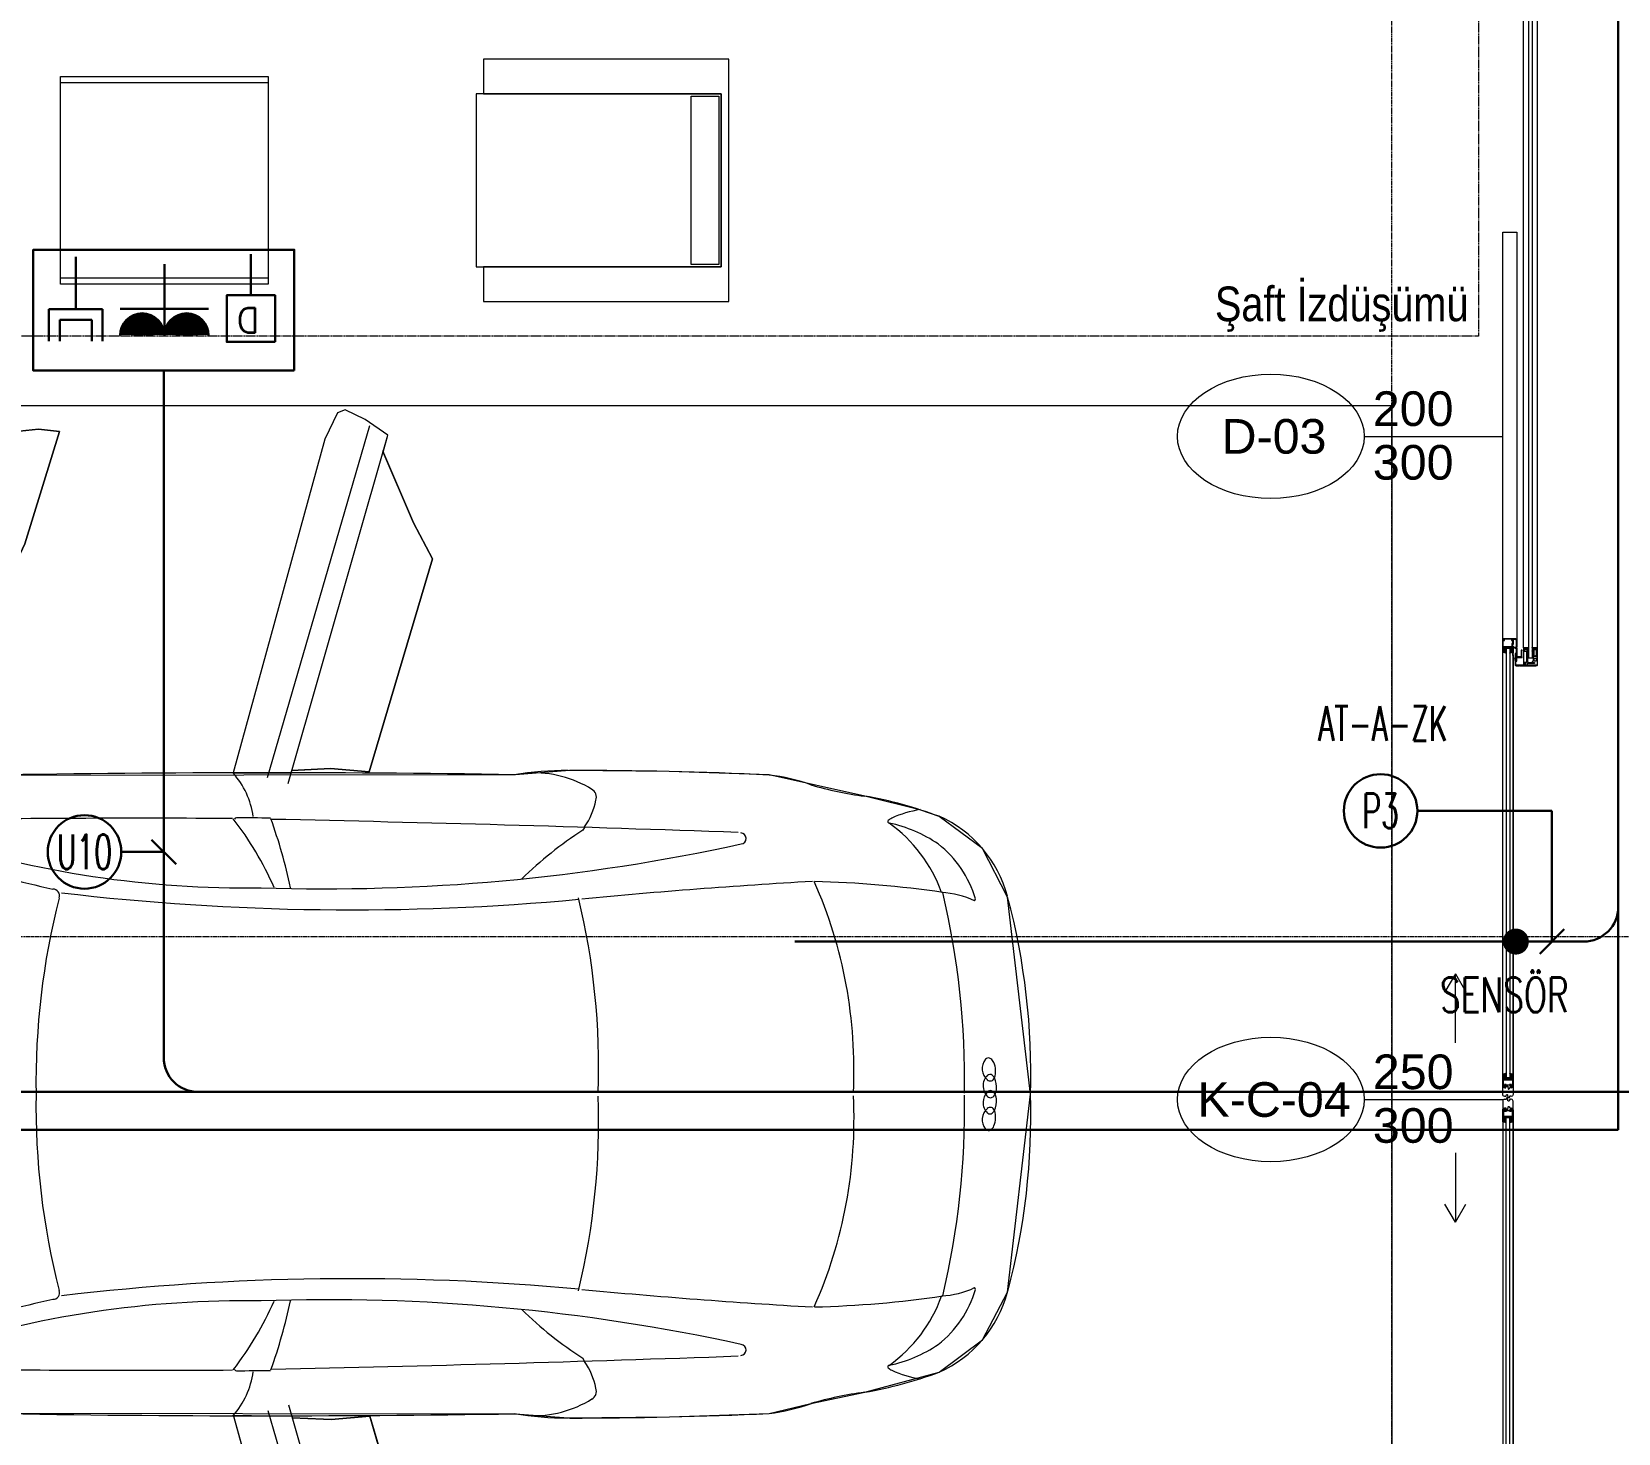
# Model space of a CAD drawing. Extents: x -1439 to 23780, y -1362 to 4476.
# Drawn here: x 1529.7 to 1987.9, y 1528.1 to 1932.9 of the extents above; entities that cross this region are included whole.
import ezdxf
from ezdxf.enums import TextEntityAlignment as Align

# ---------------------------------------------------------------- set-up
doc = ezdxf.new("R2010")
doc.units = 0
doc.header["$MEASUREMENT"] = 0
for name, pattern in [('Audi$0$DASHDOT2', [0.5, 0.25, -0.125, 0, -0.125]), ('Audi$0$DOT2', [0.125, 0, -0.125]), ('Audi$0$HIDDEN', [0.375, 0.25, -0.125])]:
    doc.linetypes.add(name, pattern=pattern)
doc.layers.get('0').update_dxf_attribs({"color": 9, "lineweight": 9})
for name, color, linetype, lineweight in [('0 @ 1', 9, 'Continuous', 9), ('Audi$0$04', 8, 'Continuous', 9), ('Audi$0$05', 8, 'Continuous', 9), ('Audi$0$06D', 8, 'Continuous', 9), ('Audi$0$10', 8, 'Continuous', 9), ('Audi$0$15', 8, 'Continuous', 9), ('Audi$0$20', 8, 'Audi$0$DOT2', 9), ('Audi$0$21', 8, 'Continuous', 9), ('Audi$0$22', 8, 'Continuous', 9), ('Audi$0$24', 8, 'Audi$0$DASHDOT2', 9), ('Audi$0$35', 8, 'Continuous', 9), ('E-1x8 W ACİL ÇIKIŞ ARMATÜRÜ (TİP1)', 7, 'Continuous', 30), ('E-DATA BAGLATI UCU', 7, 'Continuous', 30), ('E-DATA PRİZİ (RJ45)', 7, 'Continuous', 30), ('E-KABLO', 7, 'Continuous', 30), ('E-LINYE', 7, 'Continuous', 30), ('E-TV PRİZİ', 7, 'Continuous', 30), ('E-YAZI', 7, 'Continuous', 30), ('E-ÇİFTLİ UPS PRİZ', 7, 'Continuous', 30)]:
    doc.layers.add(name, color=color, linetype=linetype, lineweight=lineweight)
doc.styles.add('Audi$0$Arial', font='arial.ttf', dxfattribs={"height": 2.5})
doc.styles.add('Audi$0$MuuM_TEXT-STANDART', font='ARIALN.TTF')
doc.styles.add('E-YAZI', font='txttw.shx')
pattern_1 = [(225, (-604.72494, -2171.82614), (-0.0883883476, 0.0883883476), []), (135, (-604.72494, -2171.82614), (0.0883883476, 0.0883883476), [])]

# ---------------------------------------------------------------- blocks, each defined once
blk = doc.blocks.new('Audi$0$p-audi_koltuk1')
for points in [[(60, -70.8), (70, -70.8), (70, 0), (0, 0), (0, -70.8), (10, -70.8), (10, -2.2), (60, -2.2), (60, -70.8)], [(10, -73), (60, -73), (60, -2.2), (10, -2.2), (10, -73)], [(59.3, -10.9), (10.7, -10.9), (10.7, -2.9), (59.3, -2.9), (59.3, -10.9)]]:
    blk.add_lwpolyline(points, close=True)
blk = doc.blocks.new('Audi$0$p-audi-lounge_sehpa1')
for points in [[(0, 60), (60, 60), (60, 0), (0, 0)], [(1.76, 60), (58.24, 60), (58.24, 0), (1.76, 0)]]:
    blk.add_lwpolyline(points, close=True)
blk = doc.blocks.new('Audi$0$0_doorno')
blk.add_lwpolyline([(4.5, 0), (12.5, 0)])
blk.add_ellipse((-0.891, 0), major_axis=(-5.391, 0), ratio=0.666667)
at = {"style": 'Audi$0$Arial'}
blk.add_attdef('YUKSEKLIK', text='', height=2, dxfattribs=at).set_placement((5, 12.3), align=Align.TOP_LEFT)
blk.add_attdef('KAPINO', text='', height=2, dxfattribs=at).set_placement((0, 0), align=Align.MIDDLE)
blk.add_attdef('GENISLIK', text='', height=2, dxfattribs=at).set_placement((5, -3.789), align=Align.BOTTOM_LEFT)
blk = doc.blocks.new('Audi$0$Group-321-1')
at = {"lineweight": 0}
for p, q in [((384783.0404, 69371.037), (384783.0455, 69371.0295)), ((384784.4115, 69370.3332), (384784.4025, 69370.333))]:
    blk.add_line(p, q, dxfattribs=at)
blk.add_lwpolyline([(384783.7337, 69368.6844), (384784.4562, 69370.087), (384784.5363, 69370.2162), (384784.6671, 69370.4777), (384784.7897, 69370.7386), (384784.8195, 69370.8587), (384784.8615, 69371.012), (384784.9078, 69371.2302), (384784.8821, 69371.3838), (384784.7923, 69371.511), (384784.3139, 69371.8312), (384783.7777, 69372.0326), (384783.6197, 69372.0318), (384783.48, 69371.9631), (384783.4374, 69371.9222), (384783.3299, 69371.7988), (384783.1493, 69371.5806), (384783.0089, 69371.3289), (384782.8745, 69371.074), (384782.8143, 69370.9298), (384782.099, 69369.5315)], dxfattribs=at)
for centre, radius, start, end in [((384783.7002, 69371.6914), 0.3498, 77.5866, 129.0276), ((384783.3657, 69370.1215), 1.955, 60.966, 77.834), ((384784.32, 69371.0452), 1.2443, 132.4655, 142.7244), ((384783.6803, 69371.6404), 0.3125, 79.0353, 114.6797), ((384783.7203, 69371.8273), 0.2984, 161.3049, 177.7436), ((384783.7432, 69371.5713), 0.4025, 118.72, 140.7848), ((384783.8912, 69371.7489), 0.2436, 127.2849, 150.4821), ((384783.7369, 69371.9408), 0.00701, 14.3074, 65.7877), ((384783.624, 69371.4545), 0.4181, 82.5082, 117.4781), ((384786.16, 69370.0997), 3.0479, 144.4513, 151.4415), ((384783.1339, 69369.6371), 2.3005, 61.7007, 76.2646), ((384783.5084, 69371.8411), 0.0862, 181.346, 189.6397), ((384783.4275, 69371.8281), 0.00442, 198.8504, 328.8627), ((384783.4781, 69370.0639), 1.955, 47.8221, 64.6901), ((384782.5383, 69372.3373), 0.9575, 316.2186, 325.7418), ((384784.1759, 69371.7659), 0.0116, 115.4859, 202.8384), ((384784.1827, 69371.7527), 0.0264, 86.2513, 116.6), ((384784.1802, 69371.7174), 0.0619, 44.0406, 86.0686), ((384784.2048, 69371.7798), 0.0437, 204.9366, 291.601), ((384784.219, 69371.7483), 0.0101, 111.9283, 196.7629), ((384784.245, 69371.7546), 0.0368, 193.5155, 249.2754), ((384784.2267, 69371.7313), 0.0287, 93.4709, 113.7003), ((384784.2157, 69371.751), 0.0129, 292.515, 43.913), ((384784.2218, 69371.692), 0.0681, 58.3409, 87.3083), ((384784.2513, 69371.7608), 0.045, 244.6107, 282.6822), ((384784.2665, 69371.7271), 0.0153, 157.3959, 204.4647), ((384784.264, 69371.7268), 0.0131, 105.2381, 152.0925), ((384784.2938, 69371.739), 0.045, 202.974, 241.0454), ((384784.2396, 69371.7211), 0.0339, 22.2897, 58.1662), ((384784.2575, 69371.7317), 0.0153, 281.1914, 328.2602), ((384784.2684, 69371.7064), 0.0339, 67.4899, 103.3665), ((384784.2588, 69371.7295), 0.0131, 333.5636, 20.4181), ((384784.2551, 69371.6749), 0.0681, 38.3479, 67.3152), ((384783.6081, 69371.2726), 0.5525, 133.0237, 146.1228), ((384784.2924, 69371.7303), 0.0368, 236.3807, 292.1406), ((384784.3065, 69371.7044), 0.0129, 81.7431, 193.1412), ((384784.3363, 69371.7123), 0.0437, 194.0551, 280.7195), ((384784.3025, 69371.7054), 0.0101, 288.8932, 13.7278), ((384784.2842, 69371.7018), 0.0287, 11.9558, 32.1852), ((384784.2999, 69371.6559), 0.0619, 39.5875, 81.6156), ((384784.3419, 69371.6807), 0.0116, 282.8177, 10.1702), ((384784.3272, 69371.6786), 0.0264, 9.0561, 39.4048), ((384783.2195, 69369.5931), 2.3005, 49.3915, 63.9554), ((384793.5272, 69365.622), 11.9668, 150.13727, 152.89723), ((384800.1056, 69364.1963), 18.1799, 156.13496, 158.24111), ((384783.405, 69370.2154), 1.343, 60.0174, 86.688), ((384784.5586, 69371.2508), 0.3498, 356.6286, 48.0695), ((384865.0479, 69325.7189), 93.6961, 150.803073, 151.627747), ((384777.8715, 69372.8535), 5.6052, 330.8944, 345.1644), ((384783.2749, 69371.4236), 0.0159, 339.0039, 150.3983), ((384784.4941, 69371.4395), 0.2436, 335.1741, 358.3712), ((384784.7399, 69371.4259), 0.00701, 59.8685, 111.3487), ((384784.5288, 69371.2049), 0.3125, 10.9765, 46.6208), ((384783.5314, 69370.1506), 1.343, 38.9682, 65.6387), ((384781.8315, 69372.3216), 3.0479, 334.2146, 341.2049), ((384784.4106, 69371.0507), 0.4181, 8.178, 43.1479), ((384784.436, 69371.2157), 0.4025, 344.8714, 6.9361), ((384783.6723, 69371.3777), 1.2443, 342.9317, 353.1906), ((384784.6574, 69371.3463), 0.2984, 307.9125, 324.3512), ((384783.1168, 69370.8333), 0.3186, 120.9729, 155.4756), ((384782.9706, 69371.0742), 0.0369, 91.8, 120.3439), ((384782.963, 69371.0791), 0.0326, 45.4864, 78.5544), ((384782.8486, 69370.9332), 0.2179, 28.7618, 50.9848), ((384784.8286, 69371.1089), 0.00442, 156.7934, 286.8057), ((384784.7921, 69371.1821), 0.0862, 296.0164, 304.3102), ((384783.7734, 69370.6126), 1.0105, 153.0695, 161.9186), ((384784.1506, 69371.1377), 1.1104, 185.593, 197.2706), ((384768.9056, 69380.2116), 18.1799, 327.41502, 329.52117), ((384785.7608, 69370.6832), 0.9575, 159.9143, 169.4376), ((384822.9409, 69349.5203), 45.4809, 151.91783, 153.89663), ((384776.6075, 69373.5829), 7.1236, 326.0794, 338.11644), ((384782.7341, 69368.9325), 2.0531, 60.6822, 76.5032), ((384784.272, 69370.9318), 0.5525, 339.5333, 352.6324), ((384788.9005, 69367.1922), 5.6052, 140.4918, 154.7617), ((384784.589, 69370.7491), 0.0159, 335.2578, 146.6522), ((384782.8801, 69368.8575), 2.0531, 49.1529, 64.974), ((384699.7855, 69410.5499), 93.6961, 334.028379, 334.853054), ((384773.8988, 69375.6976), 11.9668, 332.7589, 335.51885), ((384790.2301, 69366.5903), 7.1236, 147.53968, 159.57673), ((384783.8462, 69371.294), 1.1104, 288.3855, 300.0631), ((384784.4389, 69370.1168), 0.2179, 74.6714, 96.8944), ((384784.2014, 69370.2765), 0.3186, 330.1806, 4.6832), ((384784.4908, 69370.2948), 0.0326, 47.1018, 80.1697), ((384784.4824, 69370.2982), 0.0369, 5.3122, 33.8561), ((384782.4965, 69369.975), 0.2388, 70.6349, 104.3906), ((384825.273, 69347.607), 48.3027, 152.0551, 152.17195), ((384782.4028, 69368.6925), 1.5636, 74.9854, 82.5895), ((384783.6393, 69370.6814), 1.0105, 323.7375, 332.5866), ((384782.7293, 69369.2079), 0.9545, 86.6279, 100.516), ((384821.1879, 69350.0129), 43.565, 152.47687, 153.59071), ((384780.1046, 69371.4451), 2.9727, 314.8855, 333.6766), ((384782.5618, 69370.1533), 0.00585, 151.7805, 223.8989), ((384743.6698, 69390.211), 45.4809, 331.7595, 333.7383), ((384783.1066, 69369.0142), 0.9545, 25.1401, 39.0282), ((384782.8782, 69368.4484), 1.5636, 43.0666, 50.6707), ((384678.7517, 69458.2208), 136.4506, 319.252602, 319.492588), ((384782.5149, 69369.582), 0.0186, 41.3859, 155.3161), ((384783.958, 69371.212), 2.1585, 228.5422, 243.7224), ((384786.4545, 69368.1856), 2.9727, 151.9795, 170.7706), ((384740.7557, 69390.9906), 48.3027, 333.48418, 333.60103), ((384783.8657, 69369.2721), 0.2388, 21.2655, 55.0212), ((384745.0919, 69389.0738), 43.565, 332.06542, 333.17925), ((384783.9724, 69369.4292), 0.00585, 261.7572, 333.8756), ((384784.0189, 69371.1807), 2.1585, 241.9337, 257.114), ((384783.5356, 69369.0581), 0.0186, 330.34, 84.2703), ((384916.0429, 69336.4165), 136.4506, 166.163538, 166.403525)]:
    blk.add_arc(centre, radius, start, end, dxfattribs=at)
blk = doc.blocks.new('Audi$0$Group-322-1')
for p, q in [((384781.331, 69370.2105), (384781.2966, 69370.1597)), ((384781.5743, 69369.9737), (384781.331, 69370.2105)), ((384781.2966, 69370.1597), (384781.2703, 69370.0916)), ((384781.2703, 69370.0916), (384781.2557, 69370.0172)), ((384781.2352, 69370.0373), (384781.1991, 69370.0045)), ((384781.2557, 69370.0172), (384781.2352, 69370.0373)), ((384781.1991, 69370.0045), (384781.1619, 69369.9731)), ((384781.784, 69369.4706), (384781.1997, 69370.004)), ((384781.9623, 69369.3941), (384781.2557, 69370.0169)), ((384781.2557, 69370.0169), (384781.2754, 69369.9991)), ((384781.1619, 69369.9731), (384781.1407, 69369.9383)), ((384781.1407, 69369.9383), (384781.6919, 69369.4347)), ((384781.6545, 69369.8691), (384781.5743, 69369.9737)), ((384781.7823, 69369.6607), (384781.6545, 69369.8691)), ((384781.9441, 69369.4245), (384781.7823, 69369.6607)), ((384781.6228, 69369.4109), (384781.7921, 69369.4695)), ((384781.7921, 69369.4695), (384781.8013, 69369.4647)), ((384781.8013, 69369.4647), (384781.8317, 69369.4193)), ((384781.8241, 69369.4453), (384781.8377, 69369.4563)), ((384781.8377, 69369.4563), (384781.862, 69369.4435)), ((384781.862, 69369.4435), (384781.8993, 69369.4183)), ((384781.6183, 69369.395), (384781.6228, 69369.4109)), ((384781.6494, 69369.3621), (384781.6183, 69369.395)), ((384781.7937, 69369.3845), (384781.6889, 69369.3595)), ((384781.8226, 69369.3912), (384781.7937, 69369.3845)), ((384781.8894, 69369.3631), (384781.8226, 69369.3912)), ((384781.8317, 69369.4193), (384781.8727, 69369.4049)), ((384781.8993, 69369.4183), (384781.9205, 69369.3851)), ((384781.9205, 69369.3851), (384781.9175, 69369.372)), ((384781.9863, 69369.3597), (384781.9441, 69369.4245)), ((384781.6889, 69369.3595), (384781.6494, 69369.3621)), ((384781.7664, 69369.3807), (384781.9464, 69369.2177)), ((384781.9084, 69369.3622), (384781.8894, 69369.3631)), ((384781.9175, 69369.372), (384781.9084, 69369.3622)), ((384781.9692, 69369.3081), (384781.9114, 69369.3606)), ((384781.97, 69369.3257), (384781.9863, 69369.3597)), ((384781.9978, 69369.329), (384781.9767, 69369.3483)), ((384781.9625, 69369.2298), (384782.008, 69369.3088)), ((384781.9659, 69369.2362), (384781.97, 69369.3257)), ((384782.008, 69369.3088), (384781.9978, 69369.329))]:
    blk.add_line(p, q)
blk.add_lwpolyline([(384781.331, 69370.2105), (384781.5743, 69369.9737), (384781.6545, 69369.8691), (384781.7823, 69369.6607), (384781.9441, 69369.4245), (384781.9863, 69369.3597), (384781.9796, 69369.3457), (384781.9978, 69369.329), (384782.008, 69369.3088), (384781.9659, 69369.2362), (384781.9464, 69369.2177), (384781.7687, 69369.3785), (384781.6889, 69369.3595), (384781.6494, 69369.3621), (384781.6183, 69369.395), (384781.6228, 69369.4109), (384781.6919, 69369.4347), (384781.1407, 69369.9383), (384781.1619, 69369.9731), (384781.1991, 69370.0045), (384781.2352, 69370.0373), (384781.2557, 69370.0169), (384781.2703, 69370.0916), (384781.2966, 69370.1597)], close=True)
blk = doc.blocks.new('Audi$0$Group-323-1')
for p, q in [((384784.0265, 69368.5095), (384784.2703, 69368.527)), ((384784.2703, 69368.527), (384784.4021, 69368.5228)), ((384784.4021, 69368.5228), (384784.7363, 69368.4631)), ((384783.5713, 69368.4048), (384783.609, 69368.4878)), ((384783.609, 69368.4878), (384783.6313, 69368.4913)), ((384783.6313, 69368.4913), (384783.6593, 69368.4854)), ((384783.6449, 69368.4667), (384783.663, 69368.4998)), ((384783.663, 69368.4998), (384783.7403, 69368.5033)), ((384783.7049, 69368.5004), (384784.6228, 69368.2891)), ((384783.7403, 69368.5033), (384784.0265, 69368.5095)), ((384783.5745, 69368.4113), (384783.6449, 69368.4667)), ((384783.631, 69368.4558), (384783.7074, 69368.4395)), ((384783.7131, 69368.4511), (384783.7105, 69368.438)), ((384783.7105, 69368.438), (384783.7223, 69368.4231)), ((384783.7219, 69368.4612), (384783.7131, 69368.4511)), ((384783.7613, 69368.4632), (384783.7219, 69368.4612)), ((384783.7223, 69368.4231), (384783.784, 69368.3851)), ((384783.8035, 69368.4477), (384783.7613, 69368.4632)), ((384783.8016, 69368.4089), (384783.766, 69368.4339)), ((384783.8281, 69368.4354), (384783.8035, 69368.4477)), ((384783.8271, 69368.4179), (384783.8281, 69368.4354)), ((384784.7363, 69368.4631), (384784.715, 69368.4056)), ((384783.8082, 69368.3333), (384783.5708, 69368.3847)), ((384783.784, 69368.3851), (384783.7954, 69368.3578)), ((384783.8561, 69368.4106), (384783.8016, 69368.4089)), ((384783.8654, 69368.406), (384783.8561, 69368.4106)), ((384783.9165, 69368.2343), (384783.8654, 69368.406)), ((384783.871, 69368.4001), (384784.645, 69368.2361)), ((384784.715, 69368.4056), (384784.6751, 69368.3445)), ((384783.7954, 69368.3578), (384783.8361, 69368.258)), ((384784.6751, 69368.3445), (384784.6231, 69368.2893)), ((384784.626, 69368.1499), (384783.8955, 69368.3044)), ((384784.6228, 69368.2891), (384784.5969, 69368.2948)), ((384784.6231, 69368.2893), (384784.6514, 69368.2844)), ((384784.6514, 69368.2844), (384784.6458, 69368.2359)), ((384783.8361, 69368.258), (384783.8613, 69368.2275)), ((384783.8613, 69368.2275), (384783.9062, 69368.2214)), ((384783.9062, 69368.2214), (384783.9165, 69368.2343)), ((384784.6458, 69368.2359), (384784.642, 69368.1874)), ((384784.642, 69368.1874), (384784.626, 69368.1499))]:
    blk.add_line(p, q)
blk.add_lwpolyline([(384783.6295, 69368.491), (384783.6556, 69368.4862), (384783.663, 69368.4998), (384784.0265, 69368.5095), (384784.2703, 69368.527), (384784.4021, 69368.5228), (384784.7363, 69368.4631), (384784.715, 69368.4056), (384784.6751, 69368.3445), (384784.6228, 69368.2891), (384784.6514, 69368.2844), (384784.642, 69368.1874), (384784.626, 69368.1499), (384783.8955, 69368.3044), (384783.9165, 69368.2343), (384783.9062, 69368.2214), (384783.8613, 69368.2275), (384783.8361, 69368.258), (384783.8051, 69368.334), (384783.5708, 69368.3847)], close=True)
blk = doc.blocks.new('Audi$0$Group-324-1')
for p, q in [((384781.7733, 69371.0498), (384781.7031, 69371.0121)), ((384782.5366, 69370.3335), (384781.7733, 69371.0498)), ((384781.7031, 69371.0121), (384781.6524, 69370.9735)), ((384782.4941, 69370.2883), (384781.7252, 69371.016)), ((384781.8057, 69371.015), (384782.0321, 69370.9999)), ((384782.0321, 69370.9999), (384782.1497, 69371.0007)), ((384782.1497, 69371.0007), (384782.6141, 69370.5571)), ((384781.6524, 69370.9735), (384781.6499, 69370.9499)), ((384781.6499, 69370.9499), (384781.7011, 69370.8824)), ((384781.7011, 69370.8824), (384782.4371, 69370.2063)), ((384782.6141, 69370.5571), (384782.5545, 69370.4624)), ((384782.5545, 69370.4624), (384782.5076, 69370.3596))]:
    blk.add_line(p, q)
blk.add_lwpolyline([(384782.6141, 69370.5571), (384782.1497, 69371.0007), (384782.0321, 69370.9999), (384781.8107, 69371.0146), (384781.7733, 69371.0498), (384781.7031, 69371.0121), (384781.6524, 69370.9735), (384781.6499, 69370.9499), (384781.7011, 69370.8824), (384782.4371, 69370.2063), (384782.5131, 69370.3555), (384782.5079, 69370.3604), (384782.5545, 69370.4624)], close=True)
blk = doc.blocks.new('Audi$0$Group-325-1')
for p, q in [((384784.2699, 69369.7089), (384784.2277, 69369.6053)), ((384784.901, 69369.5901), (384784.2699, 69369.7089)), ((384784.2277, 69369.6053), (384784.1715, 69369.5072)), ((384784.9688, 69369.494), (384784.901, 69369.5901)), ((384784.1334, 69369.5156), (384785.1602, 69369.3127)), ((384785.1131, 69369.3188), (384784.9688, 69369.494)), ((384784.1214, 69369.4547), (384785.1608, 69369.254)), ((384785.0663, 69369.1565), (384784.0879, 69369.3606)), ((384785.1602, 69369.3127), (384785.1706, 69369.2337)), ((384785.1706, 69369.2337), (384785.1687, 69369.1701)), ((384785.151, 69369.1543), (384785.0663, 69369.1565)), ((384785.1687, 69369.1701), (384785.151, 69369.1543))]:
    blk.add_line(p, q)
blk.add_lwpolyline([(384784.2699, 69369.7089), (384784.901, 69369.5901), (384784.9688, 69369.494), (384785.1099, 69369.3227), (384785.1602, 69369.3127), (384785.1706, 69369.2337), (384785.1687, 69369.1701), (384785.151, 69369.1543), (384785.0663, 69369.1565), (384784.0879, 69369.3606), (384784.1366, 69369.4517), (384784.166, 69369.5091), (384784.1719, 69369.508), (384784.2277, 69369.6053)], close=True)
blk = doc.blocks.new('Audi$0$p-audi_arac')
at = {"layer": 'Audi$0$06D', "lineweight": 0, "flags": 128}
blk.add_lwpolyline([(695.6, 0.8), (-4.4, 0.8), (-4.4, 400.8), (695.6, 400.8)], close=True, dxfattribs=at)
at = {"xscale": 99.99999999999999, "yscale": 99.99999999999999, "zscale": 99.99999999999999, "rotation": 117.1763778173342}
for name in ['Audi$0$Group-321-1', 'Audi$0$Group-323-1', 'Audi$0$Group-325-1', 'Audi$0$Group-324-1', 'Audi$0$Group-322-1']:
    blk.add_blockref(name, (23745751.03, -31061967.79), dxfattribs=at)
blk = doc.blocks.new('Audi$0$P-AKS_AUDI')
at = {"layer": 'Audi$0$21', "linetype": 'Audi$0$DASHDOT2'}
blk.add_lwpolyline([(-3832.02, -1113.38), (266.92, -1113.38)], dxfattribs=at)
at = {"layer": 'Audi$0$24'}
blk.add_lwpolyline([(-2800, -2590), (-2800, 1250)], dxfattribs=at)
blk = doc.blocks.new('Audi$0$p-strahle-alüminyumdoğramaprofili')
at = {"layer": 'Audi$0$10'}
h = blk.add_hatch(dxfattribs=at)
h.set_pattern_fill('NET', color=256, angle=315, style=0)
h.set_pattern_definition(pattern_1)
h.paths.add_polyline_path([(-4.62, 2.65), (-4.68, 2.65), (-4.72, 2.75), (-4.72, 2.8), (-4.69, 2.8), (-4.69, 2.92), (-4.98, 2.92), (-4.98, 2.8), (-4.95, 2.8), (-4.99, 2.65), (-5.08, 2.66), (-5.25, 2.28), (-5.14, 2.28), (-5.14, 2.33), (-4.98, 2.52, 0.2599), (-4.9, 2.28), (-4.66, 2.28, 0.382682)])
h.paths.add_polyline_path([(-4.86, 2.52), (-4.67, 2.52, -2.16717)], flags=16)
h = blk.add_hatch(dxfattribs=at)
h.set_pattern_fill('NET', color=256, angle=315, style=0)
h.set_pattern_definition(pattern_1)
h.paths.add_polyline_path([(-4.62, 0.88), (-4.68, 0.88), (-4.72, 0.77), (-4.72, 0.73), (-4.69, 0.73), (-4.69, 0.6), (-4.98, 0.6), (-4.98, 0.73), (-4.95, 0.73), (-4.99, 0.88), (-5.08, 0.87), (-5.25, 1.24), (-5.14, 1.24), (-5.14, 1.2), (-4.98, 1.01, -0.2599), (-4.9, 1.24), (-4.66, 1.24, -0.382682)])
h.paths.add_polyline_path([(-4.86, 1), (-4.67, 1, 2.16717)], flags=16)
h = blk.add_hatch(dxfattribs=at)
h.set_pattern_fill('NET', color=256, angle=315, style=0)
h.set_pattern_definition([(225, (-608.45214, -2173.53612), (-0.0883883476, 0.0883883476), []), (135, (-608.45214, -2173.53612), (0.0883883476, 0.0883883476), [])])
h.paths.add_polyline_path([(-3.45, 2.28), (-3.45, 2.57), (-4.49, 2.57), (-4.49, 2.28)])
h = blk.add_hatch(dxfattribs=at)
h.set_pattern_fill('NET', color=256, angle=315, style=0)
h.set_pattern_definition([(225, (-608.45214, -2180.04526), (-0.0883883476, 0.0883883476), []), (135, (-608.45214, -2180.04526), (0.0883883476, 0.0883883476), [])])
h.paths.add_polyline_path([(-3.45, 0.93), (-3.45, 1.24), (-4.49, 1.24), (-4.49, 0.93)])
h = blk.add_hatch(dxfattribs=at)
h.set_pattern_fill('NET', color=256, angle=315, style=0)
h.set_pattern_definition([(225, (-629.50454, -2177.58922), (-0.0883883476, 0.0883883476), []), (135, (-629.50454, -2177.58922), (0.0883883476, 0.0883883476), [])])
h.paths.add_polyline_path([(0, 0.68), (0, 1.75), (-0.18, 1.75), (-0.18, 0.68)])
for points in [[(-5.08, 2.66), (-5.25, 2.28)], [(-5.09, 0.88), (-5.25, 1.24)], [(-4.98, 2.52), (-5.14, 2.33), (-5.14, 2.28)], [(-4.98, 1.01), (-5.14, 1.2), (-5.14, 1.24)], [(-4.92, 3.6), (-4.92, 3.16), (-4.61, 3.16), (-4.61, 2.87), (-4.52, 2.87), (-4.62, 2.65), (-4.68, 2.65), (-4.72, 2.75), (-4.72, 2.8), (-4.69, 2.8), (-4.69, 3.05), (-4.98, 3.05), (-4.98, 2.8), (-4.95, 2.8), (-4.99, 2.65), (-5.08, 2.66), (-5.07, 3.76), (-0.11, 3.76)], [(-4.69, 2.92), (-4.98, 2.92)], [(-4.71, 0.6), (-4.98, 0.6)], [(-2.83, 0.2), (-2.67, 0.2), (-2.67, -0.04), (-4.87, -0.04), (-4.87, 0.19), (-4.57, 0.19), (-4.57, 0.73), (-2.67, 0.73)], [(-4.52, 2.87), (-4.49, 2.87), (-4.49, 2.26)], [(-4.49, 0.93), (-4.49, 0.93), (-4.49, 1.26)], [(-3.45, 2.26), (-3.45, 2.57)], [(-3.45, 1.26), (-3.45, 0.93)], [(-2.08, 0.93), (-2.08, 2.57)], [(-0.18, 0.68), (0, 0.68), (0, 1.75)], [(-0.18, 1.75), (0, 1.75)]]:
    blk.add_lwpolyline(points, dxfattribs=at)
for points in [[(-0.18, 2.74), (-0.18, 2.21), (0, 2.21), (0, 2.08), (-0.18, 2.08), (-0.18, 0.43), (0, 0.43), (0, 0), (-0.12, 0), (-0.12, -0.24), (-5.09, -0.24), (-5.09, 0.88), (-4.98, 0.88), (-4.94, 0.7), (-4.99, 0.7), (-4.99, 0.33), (-4.71, 0.33), (-4.71, 0.88), (-4.56, 0.88), (-4.52, 0.93), (-1.28, 0.93), (-1.2, 1.22), (-0.9, 1.22), (-0.9, 0.62), (-0.58, 0.62), (-0.58, 2.74)], [(-2.03, 0.78), (-1.35, 0.78), (-1.35, 0.08), (-1.28, 0.04), (-1.28, -0.04), (-2.09, -0.04), (-2.09, 0.1), (-2.03, 0.15)]]:
    blk.add_lwpolyline(points, close=True, dxfattribs=at)
for points in [[(-0.57, 3.26), (-0.57, 3.62), (-4.89, 3.62), (-4.89, 3.65, 0.561743), (-4.97, 3.66, 0.595966), (-4.92, 3.6, -2.204878)], [(-4.67, 2.52), (-4.86, 2.52, 1)], [(-4.67, 1), (-4.86, 1, -1)], [(-4.61, 2.87), (-4.49, 3.45, -0.833203), (-4.18, 3.44, -0.447088)], [(-4.49, 2.57), (-1.23, 2.57, -0.414214), (-0.9, 2.25), (-0.9, 1.22)], [(-4.18, 3.44), (-4.18, 2.99, 0.414214), (-4.07, 2.89), (-0.82, 2.89), (-0.82, 3.62)], [(-2.67, 0.73), (-2.67, 0.32), (-2.83, 0.32, 1), (-2.83, 0.2, -1)], [(-0.11, 3.76), (-0.11, 3.62), (-0.45, 3.62), (-0.45, 3.14, -1), (-0.66, 3.14)], [(-0.66, 3.14, -0.305404), (-0.57, 3.26, -5.773092)]]:
    blk.add_lwpolyline(points, format="xyb", dxfattribs=at)
for centre, radius, start, end in [((-4.73, 2.47), 0.253, 168.6676, 234.1258), ((-4.73, 1.06), 0.253, 125.8742, 191.3324), ((-4.77, 2.44), 0.125, 139.5402, 40.4598), ((-4.77, 1.08), 0.125, 319.5402, 220.4598), ((-4.84, 2.48), 0.273, 305.9738, 36.4289), ((-4.84, 1.04), 0.273, 323.5711, 54.0262)]:
    blk.add_arc(centre, radius, start, end, dxfattribs=at)
blk = doc.blocks.new('*U520')
at = {"layer": 'Audi$0$06D'}
for points in [[(4.95, 4), (188.05, 4)], [(4.95, 0), (188.04, 0)]]:
    blk.add_lwpolyline(points, dxfattribs=at)
at = {"layer": 'Audi$0$15'}
for points in [[(1.96, 2.5), (191.04, 2.5)], [(191.04, 1.5), (1.96, 1.5)]]:
    blk.add_lwpolyline(points, dxfattribs=at)
at = {"layer": '0 @ 1', "linetype": 'Continuous', "xscale": -1}
blk.add_blockref('Audi$0$p-strahle-alüminyumdoğramaprofili', (-0.12, 0.24), dxfattribs=at)
at = {"layer": '0 @ 1', "linetype": 'Continuous'}
blk.add_blockref('Audi$0$p-strahle-alüminyumdoğramaprofili', (193.12, 0.24), dxfattribs=at)
blk = doc.blocks.new('Audi$0$0_arrow4')
for points in [[(-100, 0), (0, 0)], [(0, 0), (-26, 15)], [(0, 0), (-26, -15)]]:
    blk.add_lwpolyline(points)
blk = doc.blocks.new('Audi$0$HHIMA10-IZQUIERDA$0$JUHI08')
at = {"color": 253}
blk.add_lwpolyline([(27, 9.7, -0.414214), (26.8, 9.5), (26, 9.5), (26, 8.5), (27, 8.5), (26, 6), (26, 0), (23.5, -2.5), (22, -2.5), (21.5, -3), (21, -2.5), (20.5, -2.5), (20, -3), (19.5, -2.5), (19, -2.5), (18.5, -3), (18, -2.5), (17.5, -2.5), (17, -3), (16.5, -2.5), (14.3, -2.5, -0.377964), (11.7, -2.5), (7.5, -2.5), (7, -3), (6.5, -2.5), (2.5, -2.5), (0, 0), (0, 6), (-1, 8.5), (0, 8.5), (0, 9.5), (-0.8, 9.5, -0.414214), (-1, 9.7), (-1, 9.9, -0.339454), (0.1, 11.4), (7.1, 13.5, -1), (7.5, 12.1), (7.1, 12, 0.330788), (5, 9.2), (5, 7.5), (6.9, 5.6, -1), (6.2, 5), (5, 6.2), (5, 3.5), (6.9, 1.6, -1), (6.2, 1), (5, 2.2), (5, -1), (11.7, -1, 0.377964), (14.3, -1), (21, -1), (21, 2.2), (19.8, 1, -1), (19.1, 1.6), (21, 3.5), (21, 6.2), (19.8, 5, -1), (19.1, 5.6), (21, 7.5), (21, 9.2, 0.330788), (18.9, 12), (18.5, 12.1, -1), (18.9, 13.5), (25.9, 11.4, -0.339454), (27, 9.9)], format="xyb", close=True, dxfattribs=at)
for points in [[(3.5, 8), (3.5, 11), (1.5, 10.5), (1.5, 8)], [(3.5, 3.8), (3.5, 6.8), (1.5, 6.8), (1.5, 3.8)], [(2.5, -0.5), (3.5, -0.5), (3.5, 2.5), (1.5, 2.5), (1.5, 0.5)], [(22.5, 11), (22.5, 8), (24.5, 8), (24.5, 10.5)], [(22.5, 6.8), (22.5, 3.8), (24.5, 3.8), (24.5, 6.8)], [(24.5, 0.5), (23.5, -0.5), (22.5, -0.5), (22.5, 2.5), (24.5, 2.5)]]:
    blk.add_lwpolyline(points, close=True, dxfattribs=at)
blk = doc.blocks.new('Audi$0$p-kapı-kayar-2')
for p, q in [((1.72, -5.87), (1.09, -5.76)), ((1.09, -6.17), (1.72, -6.08)), ((1.09, -137.76), (1.09, -137.35))]:
    blk.add_line(p, q)
at = {"ltscale": 1000}
for points in [[(-1.85, -4), (-2.05, -4), (-2.05, -0.6, -0.414214), (-1.45, 0), (-0.6, 0), (-0.55, -0.05), (-0.5, 0), (0.5, 0), (0.55, -0.05), (0.6, 0), (1.45, 0, -0.414214), (2.05, -0.6), (2.05, -2.52, -1), (1.9, -2.52), (1.9, -0.6, 0.085164), (1.87, -0.45), (1.65, -0.45, -1), (1.65, -0.35), (1.78, -0.35, 0.63755), (1.79, -0.31, 0.221337), (1.45, -0.15), (1.05, -0.15, 1), (1.05, -0.35), (1.1, -0.35, -1), (1.1, -0.45), (1.05, -0.45, 0.414214), (0.95, -0.55), (0.95, -1.75, -1), (0.85, -1.75), (0.85, -1.65, 1), (0.75, -1.65), (0.75, -1.99), (0.72, -2.02), (0.75, -2.05), (0.75, -2.4, 1), (0.85, -2.4), (0.85, -2.3, -1), (0.95, -2.3), (0.95, -4), (0.75, -4, -0.414214), (0.65, -3.9), (0.65, -3.8), (0.75, -3.8, 0.414214), (0.8, -3.75), (0.8, -3.3), (0.75, -3.3, -0.414214), (0.65, -3.2), (0.65, -3.1), (0.75, -3.1, 0.414214), (0.8, -3.05), (0.8, -2.65, 0.414214), (0.75, -2.6), (-1.85, -2.6, 0.414214), (-1.9, -2.65), (-1.9, -3.05, 0.414214), (-1.85, -3.1), (-1.75, -3.1), (-1.75, -3.2, -0.414214), (-1.85, -3.3), (-1.9, -3.3), (-1.9, -3.75, 0.414214), (-1.85, -3.8), (-1.75, -3.8), (-1.75, -3.9, -0.414214)], [(2.04, -3.1), (2.04, -5.03, -1), (1.89, -5.03), (1.89, -3.1), (1.86, -2.95), (1.64, -2.95, -1), (1.64, -2.85), (1.76, -2.85, 0.63755), (1.78, -2.81), (1.44, -2.65), (1.04, -2.65, 1), (1.04, -2.85), (1.09, -2.85, -1), (1.09, -2.95), (1.04, -2.95, 0.414214), (0.94, -3.05), (0.94, -4.25, -1), (0.84, -4.25), (0.84, -4.15, 1), (0.74, -4.15), (0.74, -4.5), (0.71, -4.53), (0.74, -4.56), (0.74, -4.9, 1), (0.84, -4.9), (0.84, -4.8, -1), (0.94, -4.8), (0.94, -131.73, -0.365977), (0.44, -132.33), (0.44, -132.25), (0.05, -132.25), (-0.31, -132.71), (-0.36, -132.72), (-0.39, -132.69), (-0.44, -132.63, -0.068877), (-0.57, -132.18, -0.025103), (-0.6, -131.89, 0.44249), (-0.78, -131.79), (-0.85, -131.81), (-1.03, -131.95), (-1.13, -132.16), (-1.16, -132.3), (-1.31, -132.3), (-1.54, -132.25), (-1.56, -132.25), (-1.56, -132.33, -0.365977), (-2.06, -131.73), (-2.06, -3.1, -0.414214), (-1.46, -2.5), (-0.61, -2.5), (-0.56, -2.55), (-0.51, -2.5), (0.49, -2.5), (0.54, -2.55), (0.59, -2.5), (1.44, -2.5, -0.414214), (2.04, -3.1)], [(-1.76, -0.28, -0.196262), (-1.45, -0.15), (0.7, -0.15, -0.414214), (0.8, -0.25), (0.8, -0.35, -0.414214), (0.7, -0.45), (0.45, -0.45), (0.45, -0.6), (0.7, -0.6, -0.414214), (0.8, -0.7), (0.8, -1.4, -0.414214), (0.75, -1.45), (0.65, -1.45, 0.414214), (0.6, -1.5), (0.6, -2.35, -0.414214), (0.5, -2.45), (-1.8, -2.45, -0.414214), (-1.9, -2.35), (-1.9, -0.7, -0.414214), (-1.8, -0.6), (-1.55, -0.6), (-1.55, -0.45), (-1.69, -0.45, -0.671875)], [(-1.9, -127.18), (-1.9, -126.78, -0.414214), (-1.85, -126.73), (-1.75, -126.73), (-1.75, -126.63, 0.414214), (-1.85, -126.53), (-1.9, -126.53), (-1.9, -126.08, -0.414214), (-1.85, -126.03), (-1.75, -126.03), (-1.75, -125.93, 0.414214), (-1.85, -125.83), (-2.05, -125.83), (-2.05, -129.23, 0.365977), (-1.55, -129.83), (-1.55, -129.43), (-1.28, -129.43, 0.414214), (-1.22, -129.38), (-1.22, -129.33, 0.414214), (-1.28, -129.28), (-1.4, -129.28), (-1.4, -128.98), (-1.1, -128.98, 0.414214), (-1.05, -128.93), (-1.05, -128.88, 0.414214), (-1.1, -128.83), (-1.25, -128.83), (-1.28, -128.86), (-1.31, -128.83), (-1.45, -128.83, 0.414214), (-1.55, -128.93), (-1.55, -129.23, -0.414214), (-1.6, -129.28, 0.414214), (-1.7, -129.38), (-1.7, -129.41, -0.760399), (-1.79, -129.44, -0.136106), (-1.85, -129.23), (-1.85, -127.58, -0.414214), (-1.75, -127.48), (0.65, -127.48, -0.414214), (0.75, -127.58), (0.75, -129.23, -0.136106), (0.69, -129.44, -0.760399), (0.6, -129.41), (0.6, -129.38, 0.414214), (0.5, -129.28, -0.414214), (0.45, -129.23), (0.45, -128.93, 0.414214), (0.35, -128.83), (0, -128.83, 0.414214), (-0.05, -128.88), (-0.05, -128.93, 0.414214), (0, -128.98), (0.3, -128.98), (0.3, -129.28), (0.17, -129.28, 0.414214), (0.12, -129.33), (0.12, -129.38, 0.414214), (0.17, -129.43), (0.45, -129.43), (0.45, -129.83, 0.365977), (0.95, -129.23), (0.95, -125.83), (0.75, -125.83, 0.414214), (0.65, -125.93), (0.65, -126.03), (0.75, -126.03, -0.414214), (0.8, -126.08), (0.8, -126.53), (0.75, -126.53, 0.414214), (0.65, -126.63), (0.65, -126.73), (0.75, -126.73, -0.414214), (0.8, -126.78), (0.8, -127.18, -0.414214), (0.75, -127.23), (-1.85, -127.23, -0.414214)], [(-1.9, -138.25), (-1.9, -138.65, 0.414214), (-1.85, -138.7), (-1.75, -138.7), (-1.75, -138.8, -0.414214), (-1.85, -138.9), (-1.9, -138.9), (-1.9, -139.35, 0.414214), (-1.85, -139.4), (-1.75, -139.4), (-1.75, -139.5, -0.414214), (-1.85, -139.6), (-2.05, -139.6), (-2.05, -136.19, -0.365977), (-1.55, -135.6), (-1.55, -136), (-1.28, -136, -0.414214), (-1.22, -136.05), (-1.22, -136.1, -0.414214), (-1.28, -136.15), (-1.4, -136.15), (-1.4, -136.45), (-1.1, -136.45, -0.414214), (-1.05, -136.5), (-1.05, -136.55, -0.414214), (-1.1, -136.6), (-1.25, -136.6), (-1.28, -136.57), (-1.31, -136.6), (-1.45, -136.6, -0.414214), (-1.55, -136.5), (-1.55, -136.2, 0.414214), (-1.6, -136.15, -0.414214), (-1.7, -136.05), (-1.7, -136.01, 0.760399), (-1.79, -135.99, 0.136106), (-1.85, -136.19), (-1.85, -137.85, 0.414214), (-1.75, -137.95), (0.65, -137.95, 0.414214), (0.75, -137.85), (0.75, -136.19, 0.136106), (0.69, -135.99, 0.760399), (0.6, -136.01), (0.6, -136.05, -0.414214), (0.5, -136.15, 0.414214), (0.45, -136.2), (0.45, -136.5, -0.414214), (0.35, -136.6), (0, -136.6, -0.414214), (-0.05, -136.55), (-0.05, -136.5, -0.414214), (0, -136.45), (0.3, -136.45), (0.3, -136.15), (0.17, -136.15, -0.414214), (0.12, -136.1), (0.12, -136.05, -0.414214), (0.17, -136), (0.45, -136), (0.45, -135.6, -0.365977), (0.95, -136.19), (0.95, -139.6), (0.75, -139.6, -0.414214), (0.65, -139.5), (0.65, -139.4), (0.75, -139.4, 0.414214), (0.8, -139.35), (0.8, -138.9), (0.75, -138.9, -0.414214), (0.65, -138.8), (0.65, -138.7), (0.75, -138.7, 0.414214), (0.8, -138.65), (0.8, -138.25, 0.414214), (0.75, -138.2), (-1.85, -138.2, 0.414214)]]:
    blk.add_lwpolyline(points, format="xyb", close=True, dxfattribs=at)
at = {"linetype": 'Continuous', "flags": 128}
blk.add_lwpolyline([(1.7, -6.16), (1.55, -6.16), (1.55, -7.61, 0.414214), (1.85, -7.91), (2.75, -7.91), (2.8, -7.86), (2.85, -7.91), (5.7, -7.91), (5.75, -7.86), (5.8, -7.91), (7.55, -7.91), (7.87, -7.83, 0.344151), (7.95, -7.74), (7.95, -7.71), (1.85, -7.71, -0.414214), (1.75, -7.61), (1.75, -6.61), (1.95, -6.61, 0.414214), (2.05, -6.51), (2.05, -5.51), (3.55, -5.51), (3.55, -5.31), (3.45, -5.31), (3.45, -3.61), (3.55, -3.61), (3.55, -3.41), (3.25, -3.41), (3.25, -3.86), (3.3, -3.91), (3.25, -3.96), (3.25, -5.31), (1.7, -5.31), (1.7, -4.41), (1.55, -4.41), (1.55, -5.76), (1.7, -5.76), (1.7, -5.51), (1.83, -5.51), (1.83, -6.41), (1.7, -6.41)], format="xyb", close=True, dxfattribs=at)
for points in [[(1.83, -5.64), (1.72, -5.64), (1.72, -6.29), (1.83, -6.29)], [(-0.49, -129.99), (-0.46, -130.05), (-0.43, -130.13), (-0.38, -130.19), (-0.34, -130.22), (-0.29, -130.21), (0.06, -129.75), (0.42, -129.75), (0.42, -129.45), (0.06, -129.45), (0.06, -129.25), (0.25, -129.25), (0.25, -129.23), (0.25, -129.19), (0.05, -129), (-1.2, -129), (-1.4, -129.19), (-1.4, -129.23), (-1.4, -129.25), (-1.22, -129.25), (-1.22, -129.45), (-1.52, -129.45), (-1.52, -129.75), (-1.3, -129.8), (-1.14, -129.8), (-1.11, -129.66), (-1.06, -129.52), (-1.02, -129.45), (-0.93, -129.37), (-0.83, -129.31), (-0.76, -129.29), (-0.66, -129.3), (-0.61, -129.34), (-0.59, -129.39), (-0.56, -129.68), (-0.52, -129.88)], [(-0.49, -135.44), (-0.46, -135.38), (-0.43, -135.29), (-0.38, -135.24), (-0.34, -135.21), (-0.29, -135.22), (0.06, -135.68), (0.42, -135.68), (0.42, -135.98), (0.06, -135.98), (0.06, -136.18), (0.25, -136.18), (0.25, -136.2), (0.25, -136.24), (0.05, -136.43), (-1.2, -136.43), (-1.4, -136.24), (-1.4, -136.2), (-1.4, -136.18), (-1.22, -136.18), (-1.22, -135.98), (-1.52, -135.98), (-1.52, -135.68), (-1.3, -135.63), (-1.14, -135.63), (-1.11, -135.77), (-1.06, -135.91), (-1.02, -135.98), (-0.93, -136.06), (-0.83, -136.12), (-0.76, -136.13), (-0.66, -136.12), (-0.61, -136.09), (-0.59, -136.04), (-0.56, -135.75), (-0.52, -135.54)]]:
    blk.add_lwpolyline(points, close=True)
at = {"ltscale": 1000}
blk.add_lwpolyline([(0.94, -262.38), (0.94, -133.69), (0.94, -133.69, 0.365977), (0.44, -133.1), (0.41, -133.18), (0.19, -133.13), (0.03, -133.13), (-0.06, -133.41), (-0.09, -133.48), (-0.28, -133.62, -0.207783), (-0.5, -133.59, -0.31764), (-0.53, -133.54), (-0.55, -133.25), (-0.63, -132.94), (-0.69, -132.79), (-0.74, -132.74), (-0.77, -132.71), (-0.82, -132.72), (-1.18, -133.18), (-1.54, -133.18), (-1.56, -133.1, 0.365977), (-2.06, -133.69), (-2.06, -262.33, 0.414214)], format="xyb", dxfattribs=at)
at = {"layer": 'Audi$0$06D'}
for p, q in [((-2.05, -125.83), (-2.05, -4)), ((0.95, -125.83), (0.95, -3.15)), ((-2.05, -139.6), (-2.05, -261.43)), ((0.95, -139.6), (0.95, -262.28))]:
    blk.add_line(p, q, dxfattribs=at)
blk.add_lwpolyline([(-2.05, -0.6), (-2.05, 117.29), (2.05, 117.29), (2.05, -0.6)], dxfattribs=at)
at = {"layer": 'Audi$0$15'}
for p, q in [((-0.04, -2.91), (-1.04, -2.91)), ((-1.04, -2.91), (-1.04, -126.93)), ((-0.04, -2.91), (-0.04, -126.93)), ((-0.04, -126.93), (-1.04, -126.93)), ((-0.04, -138.5), (-1.04, -138.5)), ((-1.04, -262.51), (-1.04, -138.5)), ((-0.04, -262.51), (-0.04, -138.5))]:
    blk.add_line(p, q, dxfattribs=at)
at = {"yscale": 0.1, "zscale": 0.1, "rotation": 180}
for p, xscale in [((0.75, -2.9), 0.1), ((-1.85, -138.5), -0.1)]:
    blk.add_blockref('Audi$0$HHIMA10-IZQUIERDA$0$JUHI08', p, dxfattribs=dict(at, xscale=xscale))
at = {"xscale": 0.1, "yscale": 0.1, "zscale": 0.1}
blk.add_blockref('Audi$0$HHIMA10-IZQUIERDA$0$JUHI08', (-1.85, -126.93), dxfattribs=at)
at = {"layer": 'Audi$0$21', "yscale": 0.2, "zscale": 0.5, "rotation": 90}
for p, xscale in [((-15.72, -96.84), 0.2), ((-15.72, -168.59), -0.2)]:
    blk.add_blockref('Audi$0$0_arrow4', p, dxfattribs=dict(at, xscale=xscale))
blk = doc.blocks.new('Audi$0$p-zemin kat')
at = {"layer": 'Audi$0$20', "linetype": 'Audi$0$HIDDEN', "lineweight": 0}
blk.add_lwpolyline([(1947.5, 1845), (1182.5, 1845), (1182.5, 1945), (1947.5, 1945)], close=True, dxfattribs=at)
blk.add_arc((4088.57, -323.37), 2647.53, 80.45701, 156.55486, dxfattribs=at)
at = {"linetype": 'Continuous', "rotation": 90}
blk.add_blockref('*U520', (1964.5, 1750), dxfattribs=at)
at = {"layer": 'Audi$0$10'}
blk.add_blockref('Audi$0$p-kapı-kayar-2', (1956.55, 1757.72), dxfattribs=at)
at = {"layer": 'Audi$0$24'}
blk.add_blockref('Audi$0$P-AKS_AUDI', (4722.5, 2785), dxfattribs=at)
blk = doc.blocks.new('100_ÇİFTLİ UPS PRİZ')
at = {"layer": 'E-ÇİFTLİ UPS PRİZ', "color": 4}
for p, q in [((0, 3.862), (0, 0)), ((-2.4, 2.425), (2.4, 2.425))]:
    blk.add_line(p, q, dxfattribs=at)
at = {"layer": 'E-ÇİFTLİ UPS PRİZ', "color": 4, "const_width": 1.2}
for points in [[(-1.8, 3.855, 0.97398), (-0.6, 3.855, 0.97398)], [(0.6, 3.855, 0.97398), (1.8, 3.855, 0.97398)]]:
    blk.add_lwpolyline(points, format="xyb", dxfattribs=at)
at = {"layer": 'E-ÇİFTLİ UPS PRİZ', "color": 4}
for centre, start, end in [((-1.2, 3.87), 179.60828, 359.60828), ((1.2, 3.87), 180.39172, 0.39172)]:
    blk.add_arc(centre, 1.2, start, end, dxfattribs=at)
blk = doc.blocks.new('100_TV PRİZİ')
at = {"layer": 'E-TV PRİZİ', "color": 4}
for p, q in [((-1.229, 3.875), (-1.229, 2.4)), ((-0.737, 3.875), (-0.737, 2.892)), ((0.737, 3.875), (0.737, 2.892)), ((1.229, 3.875), (1.229, 2.4)), ((-1.229, 2.4), (1.229, 2.4)), ((-0.737, 2.892), (0.737, 2.892)), ((0, 2.4), (0, 0))]:
    blk.add_line(p, q, dxfattribs=at)
blk = doc.blocks.new('*U326')
at = {"layer": 'E-DATA PRİZİ (RJ45)', "color": 4}
blk.add_line((0, 0), (0, 2.099), dxfattribs=at)
blk.add_lwpolyline([(-1.229, 4.478), (1.229, 4.478), (1.229, 2.099), (-1.229, 2.099)], close=True, dxfattribs=at)
at = {"layer": 'E-DATA PRİZİ (RJ45)', "color": 3, "style": 'E-YAZI'}
blk.add_text('D', height=1.28, dxfattribs=at).set_placement((-0.44, 2.73))
blk = doc.blocks.new('E-ROTA-GRPRZ2')
at = {"layer": 'E-1x8 W ACİL ÇIKIŞ ARMATÜRÜ (TİP1)', "color": 1}
blk.add_lwpolyline([(-37.7, 34.88), (37.7, 34.88), (37.7, 0), (-37.7, 0)], close=True, dxfattribs=at)
at = {"layer": 'E-DATA PRİZİ (RJ45)', "xscale": 5.67, "yscale": 5.67, "zscale": 5.67}
blk.add_blockref('*U326', (-25.18, 1.24), dxfattribs=at)
at = {"layer": 'E-TV PRİZİ', "xscale": 6.3, "yscale": 6.3, "zscale": 6.3}
blk.add_blockref('100_TV PRİZİ', (25.39, 2.01), dxfattribs=at)
at = {"layer": 'E-ÇİFTLİ UPS PRİZ', "xscale": 5.322239999999999, "yscale": 5.322239999999999, "zscale": 5.322239999999999}
blk.add_blockref('100_ÇİFTLİ UPS PRİZ', (-0.2, 4.14), dxfattribs=at)

msp = doc.modelspace()

# ---------------------------------------------------------------- linework, layer by layer
at = {"layer": 'Audi$0$20', "linetype": 'Audi$0$HIDDEN', "lineweight": 0}
msp.add_lwpolyline([(1754.32, 730, -0.342283), (4527.5, 2199.66, -0.342283)], format="xyb", dxfattribs=at)
at = {"layer": 'Audi$0$35'}
msp.add_arc((4088.57, -323.37), 2401.58, 85.46185, 153.71717, dxfattribs=at)
at = {"layer": 'E-DATA BAGLATI UCU', "color": 4, "const_width": 3.75}
msp.add_lwpolyline([(1960.17, 1670.15, -1), (1956.42, 1670.15, -1)], format="xyb", close=True, dxfattribs=at)
at = {"layer": 'E-KABLO', "color": 6}
for p, q in [((1987.87, 2281.72), (1987.87, 1615.75)), ((1750.04, 1670.15), (1977.87, 1670.15)), ((1238.07, 1615.75), (1987.87, 1615.75))]:
    msp.add_line(p, q, dxfattribs=at)
at = {"layer": 'E-KABLO', "color": 4}
for p, q in [((1567.8, 1835.06), (1567.8, 1636.71)), ((1244.03, 1626.71), (1997.87, 1626.71))]:
    msp.add_line(p, q, dxfattribs=at)
at = {"layer": 'E-KABLO', "color": 7, "linetype": 'Continuous'}
for centre in [(1919.24, 1707.89), (1544.92, 1696.03)]:
    msp.add_circle(centre, 10.61, dxfattribs=at)
at = {"layer": 'E-KABLO', "color": 6}
msp.add_arc((1977.87, 1680.15), 10, 270, 0, dxfattribs=at)
at = {"layer": 'E-KABLO', "color": 4}
msp.add_arc((1577.8, 1636.71), 10, 180, 270, dxfattribs=at)
at = {"layer": 'E-LINYE', "color": 7, "linetype": 'Continuous'}
for p, q in [((1968.69, 1707.89), (1929.85, 1707.89)), ((1968.69, 1707.89), (1968.69, 1670.15)), ((1555.53, 1696.03), (1567.8, 1696.03)), ((1564.25, 1699.54), (1571.36, 1692.51)), ((1972.21, 1673.7), (1965.18, 1666.59))]:
    msp.add_line(p, q, dxfattribs=at)

# ---------------------------------------------------------------- block references
at = {"layer": 'Audi$0$04', "rotation": 180}
msp.add_blockref('Audi$0$p-audi_arac', (1918.1, 1825.8), dxfattribs=at)
at = {"layer": 'Audi$0$05', "rotation": 270}
for name, p in [('Audi$0$p-audi_koltuk1', (1731, 1925)), ('Audi$0$p-audi-lounge_sehpa1', (1538, 1920))]:
    msp.add_blockref(name, p, dxfattribs=at)
at = {"layer": 'Audi$0$10'}
msp.add_blockref('Audi$0$p-zemin kat', (0, 0), dxfattribs=at)
at = {"layer": 'Audi$0$22'}
ref = msp.add_blockref('Audi$0$0_doorno', (1891.99, 1816.06), dxfattribs=dict(at, xscale=5, yscale=5, zscale=5))
ref.add_attrib('KAPINO', 'D-03', dxfattribs={"layer": '0', "height": 10, "style": 'Audi$0$Arial'}).set_placement((1888.46, 1816.06), align=Align.MIDDLE)
ref.add_attrib('GENISLIK', '200', dxfattribs={"layer": '0', "height": 10, "style": 'Audi$0$Arial'}).set_placement((1916.99, 1816.06), align=Align.BOTTOM_LEFT)
ref.add_attrib('YUKSEKLIK', '300', dxfattribs={"layer": '0', "height": 10, "style": 'Audi$0$Arial'}).set_placement((1916.99, 1813.56), align=Align.TOP_LEFT)
ref = msp.add_blockref('Audi$0$0_doorno', (1891.99, 1624.54), dxfattribs=dict(at, xscale=5, yscale=5, zscale=5))
ref.add_attrib('KAPINO', 'K-C-04', dxfattribs={"layer": '0', "height": 10, "style": 'Audi$0$Arial'}).set_placement((1888.46, 1624.54), align=Align.MIDDLE)
ref.add_attrib('GENISLIK', '250', dxfattribs={"layer": '0', "height": 10, "style": 'Audi$0$Arial'}).set_placement((1916.99, 1624.54), align=Align.BOTTOM_LEFT)
ref.add_attrib('YUKSEKLIK', '300', dxfattribs={"layer": '0', "height": 10, "style": 'Audi$0$Arial'}).set_placement((1916.99, 1622.04), align=Align.TOP_LEFT)
at = {"layer": 'E-YAZI', "rotation": 180}
msp.add_blockref('E-ROTA-GRPRZ2', (1567.8, 1869.94), dxfattribs=at)

# ---------------------------------------------------------------- texts
at = {"layer": 'Audi$0$21', "insert": (1871.39, 1846.24), "char_height": 10, "width": 214.3961, "attachment_point": 7, "style": 'Audi$0$MuuM_TEXT-STANDART'}
msp.add_mtext('Şaft İzdüşümü', dxfattribs=at)
at = {"layer": 'E-KABLO', "color": 3, "linetype": 'Continuous', "style": 'E-YAZI', "width": 0.6}
for s, p in [('P3', (1919.24, 1707.89)), ('U10', (1544.92, 1696.03))]:
    msp.add_text(s, height=10, dxfattribs=at).set_placement(p, align=Align.MIDDLE_CENTER)
at = {"layer": 'E-YAZI', "color": 3, "style": 'E-YAZI'}
for s, width, p in [('AT-A-ZK', 0.6, (1901.27, 1728.11)), ('SENSÖR', 0.7, (1936.38, 1649.73))]:
    msp.add_text(s, height=10, dxfattribs=dict(at, width=width)).set_placement(p)

doc.saveas('drawing.dxf')
